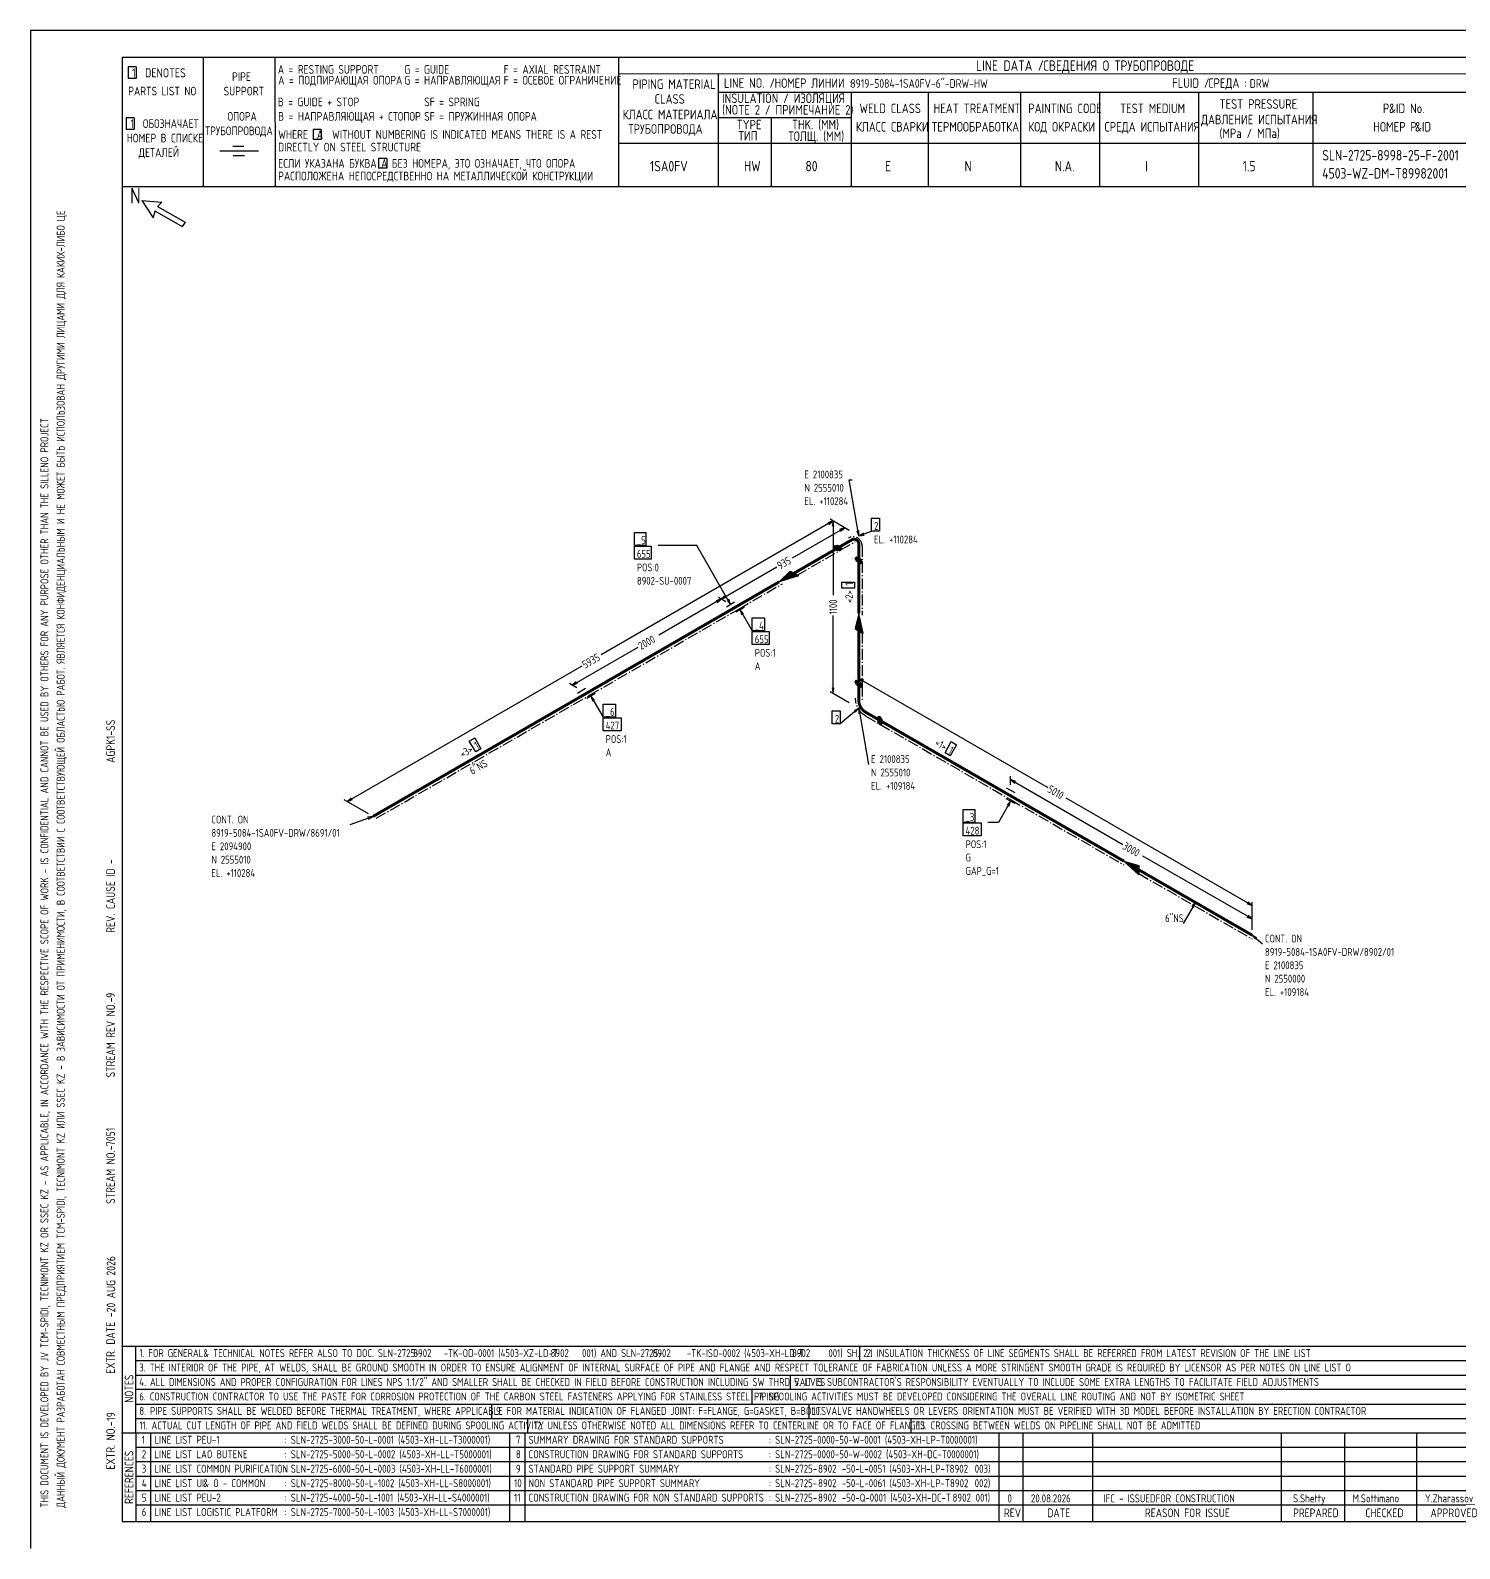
# Model space of a CAD drawing. Extents: x -1005 to 594, y -998 to 420.
# Drawn here: x 0 to 395.4, y 0 to 420 of the extents above; entities that cross this region are included whole.
import ezdxf

# ---------------------------------------------------------------- set-up
doc = ezdxf.new("R2010")
doc.units = 0
doc.linetypes.add('GT111', pattern=[4.5, 3, -0.6, 0.3, -0.6])
doc.styles.add('TTFN17', font='GOST type A')

msp = doc.modelspace()

# ---------------------------------------------------------------- linework, layer by layer
at = {"layer": 'GT_1', "flags": 128}
for points in [[(0, 420), (0, 0)], [(594, 420), (0, 420)], [(589.1, 412.5), (25.4, 412.5)], [(25.4, 412.5), (25.4, 7.5)], [(47.8, 412.5), (47.8, 376.7)], [(67.6, 412.5), (67.7, 376.7)], [(162.7, 412.5), (162.7, 376.7)], [(29.3, 409.9), (27.1, 409.9)], [(27.1, 409.9), (27.1, 406.7)], [(29.3, 409.9), (29.3, 406.7)], [(589.1, 408), (162.7, 407.9)], [(190.3, 407.8), (190.3, 376.7)], [(29.3, 406.7), (27.1, 406.7)], [(190.3, 402.9), (402.7, 402.9)], [(227.1, 402.9), (227.1, 376.7)], [(248.4, 402.9), (248.4, 376.8)], [(273.9, 402.9), (273.9, 376.7)], [(295.8, 402.9), (295.8, 376.7)], [(323.2, 402.9), (323.2, 376.7)], [(354.8, 402.9), (354.8, 376.8)], [(28.7, 395.8), (26.5, 395.8)], [(26.5, 395.8), (26.5, 392.6)], [(28.7, 395.8), (28.7, 392.6)], [(227.1, 395.8), (190.3, 395.8)], [(205, 395.8), (205, 376.7)], [(28.7, 392.6), (26.5, 392.6)], [(80.5, 392.6), (78.2, 392.6)], [(78.2, 392.6), (78.2, 389.8)], [(80.5, 392.6), (80.5, 389.8)], [(63.1, 386.6), (52.4, 386.6)], [(59.1, 387.9), (56, 387.9)], [(80.5, 389.8), (78.2, 389.8)], [(230.2, 388.7), (162.7, 388.7)], [(402.7, 388.7), (226.9, 388.7)], [(59.2, 385.3), (56.1, 385.3)], [(98.6, 384.6), (96.3, 384.6)], [(96.3, 384.6), (96.3, 381.9)], [(98.6, 384.6), (98.6, 381.9)], [(98.6, 381.9), (96.3, 381.9)], [(402.7, 376.7), (25.4, 376.7)], [(30.8, 372.9), (34, 368.1)], [(30.8, 372.9), (36.4, 372.5)], [(34.4, 370.1), (34, 368.1)], [(34.4, 370.1), (42, 365.7)], [(36.4, 372.5), (35.2, 371.3)], [(35.2, 371.3), (42.8, 366.9)], [(42.8, 366.9), (42, 365.7)], [(229.2, 280.175), (226.5, 295.7), (227.325, 295.7)], [(222.075, 284.3), (157.95, 247.25)], [(225.3, 282.425), (210.75, 274.025)], [(220.95, 283.325), (222.075, 284.3), (220.65, 283.775)], [(226.575, 281.675), (221.25, 284.75)], [(226.575, 281.675), (221.25, 284.75)], [(222.3, 282.8), (222.075, 284.3), (221.85, 282.8)], [(222.075, 284.3), (222.075, 263.75)], [(224.175, 281.45), (225.3, 282.425), (223.875, 281.9)], [(226.575, 281.675), (224.55, 282.875)], [(228.675, 281.6), (229.2, 280.175), (229.2, 281.675)], [(229.2, 280.175), (232.725, 281.45)], [(232.725, 285.05), (234.9, 285.05), (234.9, 281.45), (232.725, 281.45), (232.725, 285.05)], [(167.1, 281.075), (170.325, 281.075), (170.325, 277.475), (167.1, 277.475), (167.1, 281.075)], [(167.1, 277.325), (171.75, 277.325), (171.75, 273.725), (167.1, 273.725), (167.1, 277.325)], [(193.725, 261.2), (184.35, 277.475), (173.7, 277.475)], [(223.35, 276.125), (224.325, 276.275), (224.475, 276.8), (223.35, 277.475), (222.375, 277.325), (222.225, 276.8), (223.35, 276.125)], [(222.339, 277.2), (223.808, 277.2)], [(222.862, 277.4), (223.475, 277.4)], [(230.475, 280.925), (229.2, 280.175), (230.7, 280.4)], [(222.225, 276.8), (224.475, 276.8)], [(222.282, 277), (224.142, 277)], [(222.558, 276.6), (224.418, 276.6)], [(222.892, 276.4), (224.361, 276.4)], [(223.225, 276.2), (223.837, 276.2)], [(229.8, 273.725), (230.175, 272.9), (229.8, 272.45), (228.6, 273.125), (228.225, 273.95), (228.6, 274.4), (229.8, 273.725)], [(228.267, 274), (229.311, 274)], [(228.293, 273.8), (229.667, 273.8)], [(228.384, 273.6), (229.857, 273.6)], [(228.433, 274.2), (228.956, 274.2)], [(228.475, 273.4), (229.948, 273.4)], [(228.566, 273.2), (230.039, 273.2)], [(228.822, 273), (230.13, 273)], [(191.175, 262.7), (206.55, 271.625)], [(211.275, 269.825), (212.475, 269.15), (207.15, 267.425), (210.225, 270.425), (212.325, 269.225), (207.525, 267.65), (210.3, 270.35), (212.175, 269.3), (207.975, 267.875), (210.45, 270.275), (212.025, 269.375), (208.35, 268.175), (210.6, 270.2), (211.875, 269.525), (208.725, 268.325), (210.75, 270.125), (211.725, 269.6), (209.175, 268.625), (210.9, 270.05), (211.575, 269.675), (209.475, 268.775), (211.05, 269.975), (211.425, 269.75), (209.925, 269.075), (211.2, 269.9), (211.275, 269.825), (207.15, 267.425)], [(229.178, 272.8), (230.092, 272.8)], [(224.475, 265.7), (224.475, 267.35), (228, 267.35), (228, 265.7), (224.475, 265.7)], [(191.175, 262.7), (173.85, 252.65)], [(190.05, 261.725), (191.175, 262.7), (189.75, 262.175)], [(192.45, 261.95), (190.425, 263.15)], [(192.45, 261.95), (190.425, 263.15)], [(192.3, 263.675), (191.175, 262.7), (192.6, 263.225)], [(192.6, 260.525), (194.85, 261.875)], [(192.6, 260.525), (194.85, 261.875)], [(192.75, 262.325), (193.725, 261.2), (193.2, 262.625)], [(197.475, 260.375), (195.225, 259.025)], [(197.475, 260.375), (195.225, 259.025)], [(197.325, 258.575), (196.35, 259.7), (196.875, 258.275)], [(196.35, 259.7), (199.725, 253.85)], [(199.725, 257.45), (203.1, 257.45), (203.1, 253.85), (199.725, 253.85), (199.725, 257.45)], [(222.075, 236.6), (222.075, 258.125)], [(229.2, 253.925), (230.4, 253.25), (229.2, 258.725), (228.15, 254.525), (230.25, 253.325), (229.2, 258.275), (228.225, 254.45), (230.1, 253.4), (229.2, 257.75), (228.375, 254.375), (229.95, 253.475), (229.2, 257.3), (228.525, 254.3), (229.8, 253.625), (229.2, 256.85), (228.675, 254.225), (229.65, 253.7), (229.2, 256.4), (228.825, 254.15), (229.5, 253.775), (229.2, 255.95), (228.975, 254.075), (229.35, 253.85), (229.2, 255.5), (229.125, 254), (229.2, 253.925), (229.2, 258.725)], [(199.725, 253.7), (204.375, 253.7), (204.375, 250.1), (199.725, 250.1), (199.725, 253.7)], [(149.925, 238.85), (168.15, 249.35)], [(87.675, 206.675), (152.625, 244.175)], [(151.05, 239.825), (149.925, 238.85), (151.35, 239.375)], [(229.8, 239.525), (230.175, 238.7), (229.8, 238.25), (228.6, 238.925), (228.225, 239.75), (228.6, 240.2), (229.8, 239.525)], [(228.267, 239.8), (229.311, 239.8)], [(228.293, 239.6), (229.667, 239.6)], [(228.384, 239.4), (229.857, 239.4)], [(228.433, 240), (228.956, 240)], [(229.2, 235.475), (229.2, 241.625)], [(230.625, 240.2), (229.2, 240.725), (230.325, 239.75)], [(229.2, 240.725), (281.475, 210.575)], [(151.2, 238.1), (149.175, 239.3)], [(151.35, 236.675), (153.6, 238.025)], [(156.225, 236.525), (153.975, 235.175)], [(156.075, 234.725), (155.1, 235.85), (155.625, 234.425)], [(155.1, 235.85), (158.475, 230)], [(226.575, 233.975), (221.25, 237.05)], [(221.85, 238.1), (222.075, 236.6), (222.3, 238.1)], [(228.475, 239.2), (229.948, 239.2)], [(228.566, 239), (230.039, 239)], [(228.822, 238.8), (230.13, 238.8)], [(229.178, 238.6), (230.092, 238.6)], [(158.475, 233.6), (161.85, 233.6), (161.85, 230), (158.475, 230), (158.475, 233.6)], [(221.85, 231.725), (224.025, 231.725), (224.025, 228.125), (221.85, 228.125), (221.85, 231.725)], [(229.2, 232.475), (224.025, 228.125)], [(228.225, 231.35), (229.2, 232.475), (227.925, 231.725)], [(229.725, 231.05), (229.2, 232.475), (229.2, 230.975)], [(229.2, 232.475), (231.9, 216.95)], [(158.475, 229.85), (163.425, 229.85), (163.425, 226.25), (158.475, 226.25), (158.475, 229.85)], [(234.45, 228.8), (235.05, 227.975), (235.65, 228.125), (235.65, 229.4), (235.05, 230.225), (234.45, 230.075), (234.45, 228.8)], [(234.45, 230), (235.214, 230)], [(234.45, 229.8), (235.359, 229.8)], [(234.45, 229.6), (235.505, 229.6)], [(234.45, 229.4), (235.65, 229.4)], [(234.45, 229.2), (235.65, 229.2)], [(234.45, 229), (235.65, 229)], [(234.45, 228.8), (235.65, 228.8)], [(234.595, 228.6), (235.65, 228.6)], [(234.741, 228.4), (235.65, 228.4)], [(234.886, 228.2), (235.65, 228.2)], [(121.425, 223.4), (122.925, 224.3), (124.65, 221.225), (123.225, 220.4), (121.425, 223.4)], [(254.775, 223.25), (256.275, 222.35), (254.475, 219.35), (253.05, 220.175), (254.775, 223.25)], [(270, 210.425), (272.325, 209.15)], [(271.2, 211.25), (271.2, 213.65)], [(272.625, 212.225), (271.2, 212.75), (272.325, 211.775)], [(271.2, 212.75), (302.25, 194.825)], [(93.525, 203.3), (86.85, 207.125)], [(88.8, 207.65), (87.675, 206.675), (89.1, 207.2)], [(271.2, 206.75), (267.825, 200.9), (264.9, 200.9)], [(272.325, 206.15), (270, 207.425)], [(270.675, 205.325), (271.2, 206.75), (270.225, 205.625)], [(338.025, 177.95), (286.575, 207.575)], [(94.8, 202.55), (88.425, 200.225)], [(93.525, 201.8), (94.8, 202.55), (93.3, 202.325)], [(258.075, 204.5), (261.3, 204.5), (261.3, 200.9), (258.075, 200.9), (258.075, 204.5)], [(258.075, 200.75), (263.025, 200.75), (263.025, 197.15), (258.075, 197.15), (258.075, 200.75)], [(306.675, 187.775), (306.675, 186.425), (302.55, 190.175), (306.675, 188.975), (306.675, 186.575), (302.925, 189.95), (306.675, 188.9), (306.675, 186.8), (303.375, 189.725), (306.675, 188.675), (306.675, 186.95), (303.75, 189.425), (306.675, 188.525), (306.675, 187.1), (304.125, 189.275), (306.675, 188.375), (306.675, 187.25), (304.575, 188.975), (306.675, 188.225), (306.675, 187.475), (304.875, 188.825), (306.675, 188), (306.675, 187.625), (305.325, 188.525), (306.675, 187.85), (306.675, 187.775), (302.55, 190.175)], [(338.025, 174.2), (307.8, 191.6)], [(322.35, 178.775), (318.975, 172.925)], [(321.825, 177.35), (322.35, 178.775), (321.375, 177.65)], [(336.6, 178.475), (338.025, 177.95), (336.9, 178.925)], [(338.025, 171.2), (338.025, 178.85)], [(336.6, 174.725), (338.025, 174.2), (336.9, 175.175)], [(338.025, 171.2), (338.025, 175.1)], [(339.3, 168.95), (338.025, 169.7), (339, 168.575)], [(338.025, 169.7), (340.875, 167.3)], [(25.3, 56), (402.7, 56)], [(29.1, 56), (29.2, 7.5)], [(229.4, 56), (229.4, 52)], [(29.1, 52), (402.7, 52)], [(29.1, 48), (402.7, 48)], [(210.2, 48), (210.2, 44)], [(402.7, 44), (29.1, 44)], [(199.6, 44), (199.6, 40)], [(29.2, 40), (402.7, 40)], [(127.6, 40), (127.6, 36)], [(215.4, 40), (215.4, 36)], [(29.1, 36), (402.7, 36)], [(137.5, 36), (137.5, 32)], [(243.6, 36), (243.6, 32)], [(25.2, 32), (402.7, 32)], [(33.2, 32), (33.2, 7.6)], [(132.6, 32), (132.6, 7.6)], [(136.8, 32), (136.8, 7.6)], [(267.9, 32), (267.9, 7.5)], [(274.6, 32), (274.6, 7.5)], [(293.9, 32), (293.9, 7.5)], [(346.1, 32), (346.1, 7.5)], [(363.6, 32), (363.6, 7.5)], [(383.5, 32), (383.5, 7.5)], [(402.7, 28), (29.5, 28)], [(402.7, 24), (29.1, 24)], [(402.7, 20), (29.1, 20)], [(402.7, 16), (29.1, 16)], [(402.7, 12), (29.2, 12)], [(25.4, 7.5), (589.1, 7.5)], [(0, 0), (0, 0)]]:
    msp.add_lwpolyline(points, dxfattribs=at)
at = {"layer": 'GT_1', "const_width": 0.8, "flags": 128}
for points in [[(223.35, 276.8), (211.275, 269.825)], [(227.25, 279.05), (223.35, 276.8)], [(229.2, 273.425), (229.2, 277.925)], [(229.2, 258.725), (229.2, 273.425)], [(207.15, 267.425), (195.075, 260.45)], [(195.075, 260.45), (153.825, 236.6)], [(229.2, 239.225), (229.2, 253.925)], [(229.2, 234.725), (229.2, 239.225)], [(153.825, 236.6), (94.8, 202.55)], [(235.05, 229.1), (231.15, 231.35)], [(271.2, 208.25), (235.05, 229.1)], [(302.55, 190.175), (271.2, 208.25)], [(338.025, 169.7), (306.675, 187.775)]]:
    msp.add_lwpolyline(points, dxfattribs=at)
at = {"layer": 'GT_1', "linetype": 'GT111', "flags": 128}
for points in [[(224.25, 276.275), (228.15, 278.525)], [(230.1, 277.4), (230.1, 272.9)], [(212.175, 269.3), (224.25, 276.275)], [(230.1, 272.9), (230.1, 258.2)], [(195.975, 259.925), (208.05, 266.9)], [(154.725, 236.075), (195.975, 259.925)], [(230.1, 253.4), (230.1, 238.7)], [(95.7, 202.025), (154.725, 236.075)], [(230.1, 238.7), (230.1, 234.2)], [(231.15, 230.3), (235.05, 228.05)], [(235.05, 228.05), (271.2, 207.2)], [(271.2, 207.2), (302.55, 189.125)], [(306.675, 186.725), (338.025, 168.65)]]:
    msp.add_lwpolyline(points, dxfattribs=at)
for points in [[(230.109, 277.4, 0.577467), (226.341, 279.575)], [(231.15, 230.3, -0.26784), (228.291, 235.25)]]:
    msp.add_lwpolyline(points, format="xyb", dxfattribs=at)
at = {"layer": 'GT_1', "const_width": 0.8, "flags": 128}
for points in [[(229.2, 277.925, 0.577571), (227.25, 279.05)], [(231.15, 231.35, -0.267786), (229.2, 234.725)]]:
    msp.add_lwpolyline(points, format="xyb", dxfattribs=at)

# ---------------------------------------------------------------- texts
at = {"layer": 'GT_1', "style": 'TTFN17'}
for s, height, p in [('LINE DATA /', 2.8875, (261.633, 408.8)), ('СВЕДЕНИЯ О ТРУБОПРОВОДЕ', 2.8875, (280.233, 408.8)), (' 1  DENOTES', 2.5025, (26.875, 407)), (' PIPE', 2.4062, (54.561, 406)), ('A = RESTING SUPPORT', 2.40625, (68.461, 408)), ('A = ПОДПИРАЮЩАЯ ОПОРА', 2.40625, (68.561, 405)), ('G = GUIDE', 2.4062, (103.461, 408)), ('G = НАПРАВЛЯЮЩАЯ', 2.40625, (103.461, 405)), ('F = AXIAL RESTRAINT', 2.40625, (130.961, 408)), ('F = ОСЕВОЕ ОГРАНИЧЕНИЕ', 2.40625, (130.961, 405)), ('PARTS LIST NO', 2.40625, (27.061, 402)), ('SUPPORT', 2.4062, (53.461, 402)), ('PIPING MATERIAL', 2.64687, (166.597, 403.8)), ('LINE NO. /', 2.6469, (191.897, 404.1)), ('НОМЕР ЛИНИИ :', 2.59875, (205.89, 404.1)), ('8919-5084-1SA0FV-6"-DRW-HW', 2.40625, (226.861, 404.1)), ('FLUID /', 2.6469, (315.897, 404.1)), ('СРЕДА :', 2.6469, (325.897, 404.1)), ('DRW', 2.4062, (337.361, 404.1)), ('B = GUIDE + STOP', 2.40625, (68.461, 399)), ('SF = SPRING', 2.40625, (108.961, 399)), ('CLASS', 2.6469, (172.697, 399.7)), ('(NOTE 2 / ПРИМЕЧАНИЕ 2)', 2.64687, (191.397, 396.7)), ('INSULATION / ИЗОЛЯЦИЯ', 2.64687, (191.397, 399.9)), ('WELD CLASS', 2.6469, (229.397, 397.1)), ('HEAT TREATMENT', 2.64687, (249.897, 397.1)), ('PAINTING CODE', 2.64687, (276.097, 397.1)), ('TEST MEDIUM', 2.64687, (301.497, 397.1)), ('TEST PRESSURE', 2.64687, (328.997, 398.3)), ('P', 2.647, (374.197, 397.1)), ('&ID No.', 2.6469, (375.908, 397.1)), (' 1  ОБОЗНАЧАЕТ', 2.40625, (26.461, 393)), ('ОПОРА', 2.4062, (54.561, 395)), ('B = НАПРАВЛЯЮЩАЯ + СТОПОР', 2.40625, (68.561, 395)), ('SF = ПРУЖИННАЯ ОПОРА', 2.40625, (108.961, 395)), ('КЛАСС МАТЕРИАЛА', 2.64687, (163.897, 395.4)), ('TYPE', 2.6469, (195.397, 392.6)), ('THK. (MM)', 2.6469, (210.697, 392.6)), ('ДАВЛЕНИЕ ИСПЫТАНИЯ', 2.64687, (323.897, 394)), ('НОМЕР В СПИСКЕ', 2.40625, (26.661, 389)), ('ТРУБОПРОВОДА', 2.40625, (48.361, 391)), ('WHERE  A  WITHOUT NUMBERING IS INDICATED MEANS THERE IS A REST', 2.40625, (68.561, 390)), ('ТРУБОПРОВОДА', 2.64687, (165.397, 391.4)), ('ТИП', 2.6469, (195.897, 389.5)), ('ТОЛЩ. (ММ)', 2.6469, (209.697, 389.4)), ('КЛАСС СВАРКИ', 2.64687, (228.397, 392)), ('ТЕРМООБРАБОТКА', 2.64687, (249.397, 392)), ('КОД ОКРАСКИ', 2.64687, (276.097, 392)), ('СРЕДА ИСПЫТАНИЯ', 2.64687, (297.197, 392)), ('(MPa / МПа)', 2.64687, (328.997, 390.2)), ('НОМЕР P', 2.6469, (371.497, 392)), ('&ID', 2.6469, (383.097, 392)), ('ДЕТАЛЕЙ', 2.4062, (29.961, 385)), ('DIRECTLY ON STEEL STRUCTURE', 2.40625, (68.561, 386.5)), ('SLN-2725-8998-25-F-2001', 2.8875, (357.433, 384)), ('ЕСЛИ УКАЗАНА БУКВА A БЕЗ НОМЕРА, ЭТО ОЗНАЧАЕТ, ЧТО ОПОРА', 2.40625, (68.561, 382)), ('1SA0FV', 2.8875, (171.433, 381)), ('HW', 2.8875, (197.433, 381)), ('80', 2.8875, (214.433, 381)), ('E', 2.888, (236.433, 381)), ('N', 2.888, (258.433, 381)), ('N.A.', 2.8875, (283.433, 381)), ('I', 2.888, (308.433, 381)), ('1.5', 2.8875, (335.433, 381)), ('РАСПОЛОЖЕНА НЕПОСРЕДСТВЕННО НА МЕТАЛЛИЧЕСКОЙ КОНСТРУКЦИИ', 2.40625, (68.561, 378.5)), ('4503-WZ-DM-T89982001', 2.8875, (357.433, 379)), ('N', 4.331, (27.55, 372.1)), ('E 2100835', 2.1656, (214.159, 296.075)), ('N 2555010', 2.1656, (214.159, 292.378)), ('EL. +110284', 2.16562, (214.159, 288.68)), ('2', 2.166, (233.425, 281.825)), ('_5', 2.1656, (167.808, 277.85)), ('EL. +110284', 2.16562, (233.425, 278.075)), ('655', 2.1656, (167.808, 274.1)), ('POS:0', 2.1656, (167.808, 270.35)), ('8902-SU-0007', 2.16562, (167.808, 266.653)), ('_4', 2.1656, (200.425, 254.225)), ('655', 2.1656, (200.425, 250.475)), ('POS:1', 2.1656, (200.425, 246.725)), ('A', 2.166, (200.425, 243.028)), ('_6', 2.1656, (159.175, 230.375)), ('427', 2.1656, (159.175, 226.625)), ('2', 2.166, (222.575, 228.5)), ('POS:1', 2.1656, (159.175, 222.875)), ('A', 2.166, (159.175, 219.178)), ('E 2100835', 2.1656, (232.6, 217.325)), ('N 2555010', 2.1656, (232.6, 213.628)), ('EL. +109184', 2.16562, (232.6, 209.93)), ('CONT. ON', 2.1656, (50.096, 200.6)), ('_3', 2.1656, (258.75, 201.275)), ('8919-5084-1SA0FV-DRW/8691/01', 2.16562, (50.096, 196.903)), ('428', 2.1656, (258.75, 197.525)), ('E 2094900', 2.1656, (50.096, 193.205)), ('POS:1', 2.1656, (258.75, 193.775)), ('N 2555010', 2.1656, (50.096, 189.508)), ('G', 2.166, (258.75, 190.078)), ('EL. +110284', 2.16562, (50.096, 185.81)), ('GAP_G=1', 2.1656, (258.75, 186.38)), ('6"NS', 2.1656, (313.947, 173.3)), ('CONT. ON', 2.1656, (341.575, 167.675)), ('8919-5084-1SA0FV-DRW/8902/01', 2.16562, (341.575, 163.978)), ('E 2100835', 2.1656, (341.575, 160.28)), ('N 2550000', 2.1656, (341.575, 156.583)), ('EL. +109184', 2.16562, (341.575, 152.885)), ('1. FOR GENERAL', 2.18487, (30.128, 53)), ('& TECHNICAL NOTES REFER ALSO TO DOC. SLN-2725-      -TK-OD-0001 (4503-XZ-LD-T      001) AND SLN-2725-      -TK-ISO-0002 (4503-XH-LD-T      001) SH. 2.1', 2.18487, (47.868, 53)), ('8902', 2.1849, (105.928, 53)), ('8902', 2.1849, (143.928, 53)), ('8902', 2.1849, (172.128, 53)), ('8902', 2.1849, (210.728, 53)), ('2. INSULATION THICKNESS OF LINE SEGMENTS SHALL BE REFERRED FROM LATEST REVISION OF THE LINE LIST', 2.18487, (231.328, 53)), ('3. THE INTERIOR OF THE PIPE, AT WELDS, SHALL BE GROUND SMOOTH IN ORDER TO ENSURE ALIGNMENT OF INTERNAL SURFACE OF PIPE AND FLANGE AND RESPECT TOLERANCE OF FABRICATION UNLESS A MORE STRINGENT SMOOTH GRADE IS REQUIRED BY LICENSOR AS PER NOTES ON LINE LIST O', 2.18487, (30.128, 49)), ('4. ALL DIMENSIONS AND PROPER CONFIGURATION FOR LINES NPS 1.1/2" AND SMALLER SHALL BE CHECKED IN FIELD BEFORE CONSTRUCTION INCLUDING SW THRD VALVES', 2.18487, (30.128, 45)), ("5. IT IS SUBCONTRACTOR'S RESPONSIBILITY EVENTUALLY TO INCLUDE SOME EXTRA LENGTHS TO FACILITATE FIELD ADJUSTMENTS", 2.18487, (211.328, 45)), ('6. CONSTRUCTION CONTRACTOR TO USE THE PASTE FOR CORROSION PROTECTION OF THE CARBON STEEL FASTENERS APPLYING FOR STAINLESS STEEL PIPING', 2.18487, (30.128, 41)), ('7. SPOOLING ACTIVITIES MUST BE DEVELOPED CONSIDERING THE OVERALL LINE ROUTING AND NOT BY ISOMETRIC SHEET', 2.18487, (201.328, 41)), ('8. PIPE SUPPORTS SHALL BE WELDED BEFORE THERMAL TREATMENT, WHERE APPLICABLE', 2.18487, (30.128, 37)), ('9. FOR MATERIAL INDICATION OF FLANGED JOINT: F=FLANGE, G=GASKET, B=BOLTS', 2.18487, (128.828, 37)), ('10. VALVE HANDWHEELS OR LEVERS ORIENTATION MUST BE VERIFIED WITH 3D MODEL BEFORE INSTALLATION BY ERECTION CONTRACTOR', 2.18487, (216.328, 37)), ('11. ACTUAL CUT LENGTH OF PIPE AND FIELD WELDS SHALL BE DEFINED DURING SPOOLING ACTIVITY', 2.18487, (30.128, 33)), ('12. UNLESS OTHERWISE NOTED ALL DIMENSIONS REFER TO CENTERLINE OR TO FACE OF FLANGES', 2.18487, (139.328, 33)), ('13. CROSSING BETWEEN WELDS ON PIPELINE SHALL NOT BE ADMITTED', 2.18487, (245.328, 33)), ('1', 2.214, (30.832, 29)), ('LINE LIST PEU-1', 2.21375, (34.332, 29)), (': SLN-2725-3000-50-L-0001 (4503-XH-LL-T3000001)', 2.21375, (70.332, 29)), ('7', 2.214, (134.332, 29)), ('SUMMARY DRAWING FOR STANDARD SUPPORTS', 2.21375, (137.832, 29)), (': SLN-2725-0000-50-W-0001 (4503-XH-LP-T0000001)', 2.21375, (204.332, 29)), ('2', 2.214, (30.832, 25)), ('LINE LIST LAO BUTENE', 2.21375, (34.332, 25)), (': SLN-2725-5000-50-L-0002 (4503-XH-LL-T5000001)', 2.21375, (70.332, 25)), ('8', 2.214, (134.332, 25)), ('CONSTRUCTION DRAWING FOR STANDARD SUPPORTS', 2.21375, (137.832, 25)), (': SLN-2725-0000-50-W-0002 (4503-XH-DC-T0000001)', 2.21375, (204.332, 25)), ('3', 2.214, (30.832, 21)), ('LINE LIST COMMON PURIFICATION', 2.21375, (34.332, 21)), (': SLN-2725-6000-50-L-0003 (4503-XH-LL-T6000001)', 2.21375, (70.332, 21)), ('9', 2.214, (134.332, 21)), ('STANDARD PIPE SUPPORT SUMMARY', 2.21375, (137.832, 21)), (': SLN-2725-      -50-L-0051 (4503-XH-LP-T      003)', 2.21375, (204.332, 21)), ('8902', 2.2138, (217.932, 21)), ('8902', 2.2138, (254.332, 21)), ('4', 2.214, (30.832, 17)), ('LINE LIST UI', 2.21375, (34.332, 17)), ('& O - COMMON', 2.21375, (47.849, 17)), (': SLN-2725-8000-50-L-1002 (4503-XH-LL-S8000001)', 2.21375, (70.332, 17)), ('10', 2.2138, (133.832, 17)), ('NON STANDARD PIPE SUPPORT SUMMARY', 2.21375, (137.832, 17)), (': SLN-2725-      -50-L-0061 (4503-XH-LP-T      002)', 2.21375, (204.332, 17)), ('8902', 2.2138, (217.932, 17)), ('8902', 2.2138, (254.432, 17)), ('5', 2.214, (30.832, 13)), ('LINE LIST PEU-2', 2.21375, (34.332, 13)), (': SLN-2725-4000-50-L-1001 (4503-XH-LL-S4000001)', 2.21375, (70.332, 13)), ('11', 2.2138, (133.832, 13)), ('CONSTRUCTION DRAWING FOR NON STANDARD SUPPORTS', 2.21375, (137.832, 13)), (': SLN-2725-      -50-Q-0001 (4503-XH-DC-T      001)', 2.21375, (204.332, 13)), ('8902', 2.2138, (217.932, 13)), ('8902', 2.2138, (255.132, 13)), ('0', 2.214, (270.332, 12.8)), ('20.08.2026', 2.2138, (276.832, 12.8)), ('IFC - ISSUEDFOR CONSTRUCTION', 2.21375, (296.932, 12.8)), ('S.Shetty', 2.2138, (349.332, 12.8)), ('M.Sottimano', 2.21375, (365.832, 12.8)), ('Y.Zharassov', 2.21375, (385.832, 12.8)), ('6', 2.214, (30.832, 9)), ('LINE LIST LOGISTIC PLATFORM', 2.21375, (34.332, 9)), (': SLN-2725-7000-50-L-1003 (4503-XH-LL-S7000001)', 2.21375, (70.332, 9)), ('REV', 2.4062, (269.361, 8.7)), ('DATE', 2.4062, (281.361, 8.7)), ('REASON FOR ISSUE', 2.40625, (308.361, 8.7)), ('PREPARED', 2.4062, (349.361, 8.7)), ('CHECKED', 2.4062, (369.361, 8.7)), ('APPROVED', 2.4062, (387.361, 8.7))]:
    msp.add_text(s, height=height, dxfattribs=at).set_placement(p)
for s, height, rotation, p in [('ДАННЫЙ ДОКУМЕНТ РАЗРАБОТАН СОВМЕСТНЫМ ПРЕДПРИЯТИЕМ TCM-SPIDI, TECNIMONT KZ ИЛИ SSEC KZ - В ЗАВИСИМОСТИ ОТ ПРИМЕНИМОСТИ, В СООТВЕТСТВИИ С СООТВЕТСТВУЮЩЕЙ ОБЛАСТЬЮ РАБОТ. ЯВЛЯЕТСЯ КОНФИДЕНЦИАЛЬНЫМ И НЕ МОЖЕТ БЫТЬ ИСПОЛЬЗОВАН ДРУГИМИ ЛИЦАМИ ДЛЯ КАКИХ-ЛИБО ЦЕ', 2.21375, 90, (9.5, 11.332)), ('THIS DOCUMENT IS DEVELOPED BY JV TCM-SPIDI, TECNIMONT KZ OR SSEC KZ - AS APPLICABLE, IN ACCORDANCE WITH THE RESPECTIVE SCOPE OF WORK - IS CONFIDENTIAL AND CANNOT BE USED BY OTHERS FOR ANY PURPOSE OTHER THAN THE SILLENO PROJECT', 2.21375, 90, (5, 11.332)), ('935', 2.1656, 30, (207.4, 270.778)), ('1', 2.166, 90, (227.625, 266.403)), ('<2>', 2.1656, 90, (227.625, 261.578)), ('1100', 2.1656, 90, (223.18, 258.441)), ('2000', 2.1656, 30, (168.972, 248.563)), ('5935', 2.1656, 30, (153.475, 243.392)), ('AGPK1-SS', 2.4062, 90, (23.4, 217.361)), ('1', 2.166, 30, (123.637, 221.025)), ('<1>', 2.1656, -30, (250.018, 222.287)), ('<3>', 2.1656, 30, (119.593, 218.691)), ('1', 2.166, -30, (253.793, 220.108)), ('6"NS', 2.1656, 30, (122.299, 214.005)), ('5010', 2.1656, -30, (281.175, 209.446)), ('3000', 2.1656, -30, (301.973, 193.7)), ('REV. CAUSE ID -', 2.40625, 90, (23.4, 170.361)), ('STREAM REV NO.-', 2.40625, 90, (23.4, 130.361)), ('9', 2.406, 90, (23.4, 152.361)), ('7051', 2.4062, 90, (23.4, 111.361)), ('STREAM NO.-', 2.40625, 90, (23.4, 95.361)), ('20 AUG 2026', 2.40625, 90, (23.5, 65.361)), ('EXTR. DATE -', 2.40625, 90, (23.4, 48.361)), ('NOTES', 2.4062, 90, (28.5, 40.361)), ('EXTR. NO.-', 2.4062, 90, (23.4, 21.861)), ('19', 2.4062, 90, (23.5, 35.361)), ('REFERENCES', 2.4062, 90, (28.5, 12.361))]:
    msp.add_text(s, height=height, rotation=rotation, dxfattribs=at).set_placement(p)

doc.saveas('drawing.dxf')
